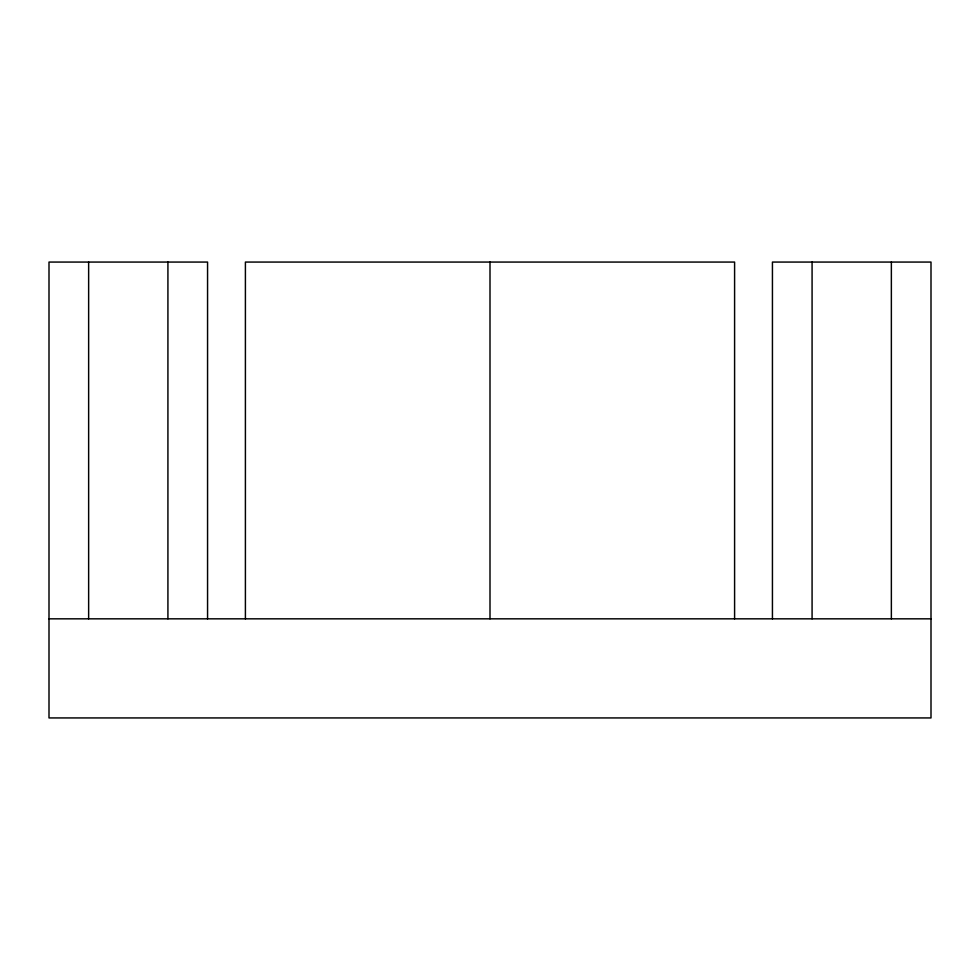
<?xml version="1.0" encoding="UTF-8"?>
<svg xmlns="http://www.w3.org/2000/svg" width="980" height="980" viewBox="0 0 980 980"><rect width="100%" height="100%" fill="white"/><g stroke="black" fill="none" stroke-linecap="round" stroke-linejoin="round"><path stroke-width="1.47" d="M49 618.833L931 618.833M891.359 262.064L891.359 618.833M812.077 262.064L812.077 618.833M772.436 618.833L772.436 262.064L931 262.064L931 717.936L49 717.936L49 262.064L207.564 262.064L207.564 618.833M734.596 618.833L734.596 262.064L245.404 262.064L245.404 618.833M490 262.064L490 618.833M167.923 262.064L167.923 618.833M88.641 262.064L88.641 618.833"/></g></svg>
